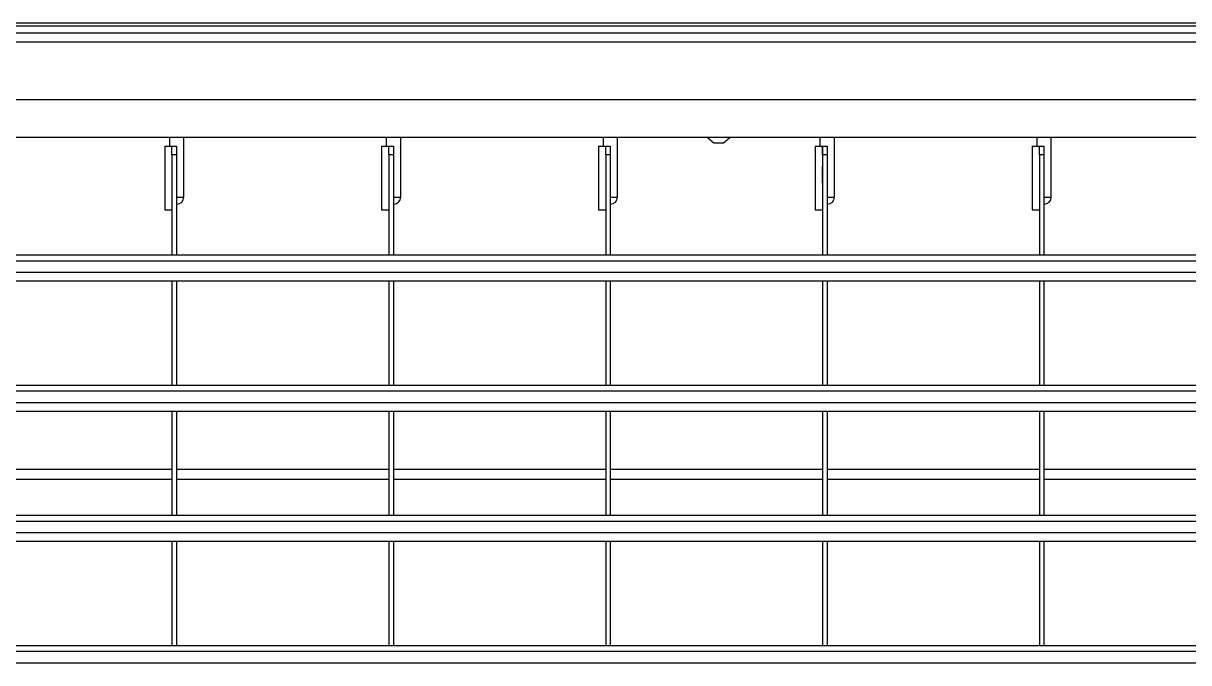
# Model space of a CAD drawing. Header units: millimetres. Extents: x 10547 to 11305, y 9897 to 10391.
# Drawn here: x 10584.783 to 10587.786, y 10071.374 to 10073.021 of the extents above; entities that cross this region are included whole.
import ezdxf

# ---------------------------------------------------------------- set-up
doc = ezdxf.new("R2010")
doc.units = ezdxf.units.MM
doc.layers.add('LG-AIRCON', color=240, linetype='Continuous')
doc.layers.add('LG-실내기', color=6, linetype='Continuous')

# ---------------------------------------------------------------- blocks, each defined once
blk = doc.blocks.new('15215')
at = {"layer": 'LG-실내기', "color": 0, "linetype": 'Continuous'}
for p, q in [((-6666.6, 12988.95), (-7649.6, 12988.95)), ((-6666.6, 12987.95), (-7649.6, 12987.95)), ((-6681.6, 12985.6), (-7633.1, 12985.6)), ((-6683.35, 12982.45), (-7631.35, 12982.45)), ((-6683.85, 12962.45), (-7630.85, 12962.45)), ((-6683.85, 12949.45), (-7630.85, 12949.45)), ((-7348.95, 12946.45), (-7348.95, 12924.45)), ((-7348.95, 12946.45), (-7348.28, 12946.45)), ((-7348.28, 12946.45), (-7346.45, 12946.45)), ((-7347.35, 12949.45), (-7347.35, 12946.45)), ((-7346.45, 12946.45), (-7344.85, 12946.45)), ((-7346.45, 12945.57), (-7346.45, 12946.45)), ((-7344.85, 12946.45), (-7344.85, 12945.57)), ((-7342.35, 12928.85), (-7342.35, 12949.45)), ((-7273.95, 12946.45), (-7273.95, 12924.45)), ((-7273.95, 12946.45), (-7273.28, 12946.45)), ((-7273.28, 12946.45), (-7271.45, 12946.45)), ((-7272.35, 12949.45), (-7272.35, 12946.45)), ((-7271.45, 12946.45), (-7269.85, 12946.45)), ((-7271.45, 12945.57), (-7271.45, 12946.45)), ((-7269.85, 12946.45), (-7269.85, 12945.57)), ((-7267.35, 12928.85), (-7267.35, 12949.45)), ((-7198.95, 12946.45), (-7198.95, 12924.45)), ((-7198.95, 12946.45), (-7198.28, 12946.45)), ((-7198.28, 12946.45), (-7196.45, 12946.45)), ((-7197.35, 12949.45), (-7197.35, 12946.45)), ((-7196.45, 12946.45), (-7194.85, 12946.45)), ((-7196.45, 12945.57), (-7196.45, 12946.45)), ((-7194.85, 12946.45), (-7194.85, 12945.57)), ((-7192.35, 12928.85), (-7192.35, 12949.45)), ((-7161.21, 12949.45), (-7159.03, 12947.62)), ((-7159.03, 12947.62), (-7155.66, 12947.62)), ((-7155.66, 12947.62), (-7153.48, 12949.45)), ((-7123.95, 12946.45), (-7123.95, 12924.45)), ((-7123.95, 12946.45), (-7123.27, 12946.45)), ((-7123.27, 12946.45), (-7121.44, 12946.45)), ((-7122.35, 12949.45), (-7122.35, 12946.45)), ((-7121.44, 12946.45), (-7121.44, 12924.45)), ((-7121.42, 12946.45), (-7121.44, 12946.45)), ((-7121.42, 12946.45), (-7119.82, 12946.45)), ((-7121.41, 12945.57), (-7121.42, 12946.45)), ((-7119.82, 12946.45), (-7119.81, 12945.57)), ((-7117.35, 12928.85), (-7117.35, 12949.45)), ((-7048.95, 12946.45), (-7048.95, 12924.45)), ((-7048.95, 12946.45), (-7048.28, 12946.45)), ((-7048.28, 12946.45), (-7046.45, 12946.45)), ((-7047.35, 12949.45), (-7047.35, 12946.45)), ((-7046.45, 12946.45), (-7044.85, 12946.45)), ((-7046.45, 12945.57), (-7046.45, 12946.45)), ((-7044.85, 12946.45), (-7044.85, 12945.57)), ((-7042.35, 12928.85), (-7042.35, 12949.45)), ((-7346.45, 12943.45), (-7346.45, 12945.57)), ((-7346.45, 12943.45), (-7346.45, 12908.84)), ((-7344.85, 12943.45), (-7346.45, 12943.45)), ((-7344.85, 12945.57), (-7344.85, 12943.45)), ((-7344.85, 12943.45), (-7344.85, 12908.84)), ((-7271.45, 12943.45), (-7271.45, 12945.57)), ((-7271.45, 12943.45), (-7271.45, 12908.84)), ((-7269.85, 12943.45), (-7271.45, 12943.45)), ((-7269.85, 12945.57), (-7269.85, 12943.45)), ((-7269.85, 12943.45), (-7269.85, 12908.84)), ((-7196.45, 12943.45), (-7196.45, 12945.57)), ((-7196.45, 12943.45), (-7196.45, 12908.84)), ((-7194.85, 12943.45), (-7196.45, 12943.45)), ((-7194.85, 12945.57), (-7194.85, 12943.45)), ((-7194.85, 12943.45), (-7194.85, 12908.84)), ((-7121.41, 12943.45), (-7121.41, 12945.57)), ((-7121.41, 12943.45), (-7121.41, 12908.84)), ((-7119.81, 12943.45), (-7121.41, 12943.45)), ((-7119.81, 12945.57), (-7119.81, 12943.45)), ((-7119.81, 12943.45), (-7119.81, 12908.84)), ((-7046.45, 12943.45), (-7046.45, 12945.57)), ((-7046.45, 12943.45), (-7046.45, 12908.84)), ((-7044.85, 12943.45), (-7046.45, 12943.45)), ((-7044.85, 12945.57), (-7044.85, 12943.45)), ((-7044.85, 12943.45), (-7044.85, 12908.84)), ((-7121.47, 12939.45), (-7121.48, 12938.32)), ((-7121.48, 12938.32), (-7121.48, 12935.78)), ((-7121.47, 12938.32), (-7121.47, 12939.45)), ((-7121.46, 12935.78), (-7121.47, 12938.32)), ((-7121.48, 12935.78), (-7121.48, 12933.75)), ((-7121.47, 12933.75), (-7121.46, 12935.78)), ((-7121.48, 12933.75), (-7121.47, 12933.75)), ((-7344.85, 12928.85), (-7343.08, 12928.85)), ((-7344.78, 12926.45), (-7344.85, 12926.45)), ((-7344.75, 12926.45), (-7344.78, 12926.45)), ((-7343.08, 12928.85), (-7342.35, 12928.85)), ((-7269.85, 12928.85), (-7268.08, 12928.85)), ((-7269.78, 12926.45), (-7269.85, 12926.45)), ((-7269.75, 12926.45), (-7269.78, 12926.45)), ((-7268.08, 12928.85), (-7267.35, 12928.85)), ((-7194.85, 12928.85), (-7193.08, 12928.85)), ((-7194.78, 12926.45), (-7194.85, 12926.45)), ((-7194.75, 12926.45), (-7194.78, 12926.45)), ((-7193.08, 12928.85), (-7192.35, 12928.85)), ((-7119.84, 12928.85), (-7118.08, 12928.85)), ((-7119.76, 12926.45), (-7119.81, 12926.45)), ((-7119.75, 12926.45), (-7119.76, 12926.45)), ((-7118.08, 12928.85), (-7117.35, 12928.85)), ((-7044.85, 12928.85), (-7043.08, 12928.85)), ((-7044.78, 12926.45), (-7044.85, 12926.45)), ((-7044.75, 12926.45), (-7044.78, 12926.45)), ((-7043.08, 12928.85), (-7042.35, 12928.85)), ((-7348.95, 12924.45), (-7348.28, 12924.45)), ((-7348.28, 12924.45), (-7346.45, 12924.45)), ((-7273.95, 12924.45), (-7273.28, 12924.45)), ((-7273.28, 12924.45), (-7271.45, 12924.45)), ((-7198.95, 12924.45), (-7198.28, 12924.45)), ((-7198.28, 12924.45), (-7196.45, 12924.45)), ((-7123.95, 12924.45), (-7123.27, 12924.45)), ((-7123.27, 12924.45), (-7121.44, 12924.45)), ((-7121.49, 12924.45), (-7121.49, 12908.84)), ((-7048.95, 12924.45), (-7048.28, 12924.45)), ((-7048.28, 12924.45), (-7046.45, 12924.45)), ((-7618.35, 12908.85), (-6686.35, 12908.85)), ((-7618.35, 12906.84), (-6686.35, 12906.84)), ((-7618.35, 12902.86), (-6686.35, 12902.86)), ((-7618.35, 12899.85), (-6686.35, 12899.85)), ((-7346.45, 12899.84), (-7346.45, 12863.85)), ((-7344.85, 12899.84), (-7344.85, 12863.85)), ((-7271.45, 12899.84), (-7271.45, 12863.85)), ((-7269.85, 12899.84), (-7269.85, 12863.85)), ((-7196.45, 12899.84), (-7196.45, 12863.85)), ((-7194.85, 12899.84), (-7194.85, 12863.85)), ((-7121.49, 12899.84), (-7121.49, 12863.85)), ((-7121.41, 12899.84), (-7121.41, 12863.85)), ((-7119.81, 12899.84), (-7119.81, 12863.85)), ((-7046.45, 12899.84), (-7046.45, 12863.85)), ((-7044.85, 12899.84), (-7044.85, 12863.85)), ((-7618.35, 12863.85), (-6686.35, 12863.85)), ((-7618.35, 12861.84), (-6686.35, 12861.84)), ((-7618.35, 12857.86), (-6686.35, 12857.86)), ((-7618.35, 12854.85), (-6686.35, 12854.85)), ((-7346.45, 12854.84), (-7346.45, 12818.84)), ((-7344.85, 12854.84), (-7344.85, 12818.84)), ((-7271.45, 12854.84), (-7271.45, 12818.84)), ((-7269.85, 12854.84), (-7269.85, 12818.84)), ((-7196.45, 12854.84), (-7196.45, 12818.84)), ((-7194.85, 12854.84), (-7194.85, 12818.84)), ((-7121.49, 12854.84), (-7121.49, 12818.84)), ((-7121.41, 12854.84), (-7121.41, 12818.84)), ((-7119.81, 12854.84), (-7119.81, 12818.84)), ((-7046.45, 12854.84), (-7046.45, 12818.84)), ((-7044.85, 12854.84), (-7044.85, 12818.84)), ((-7419.84, 12834.75), (-7346.45, 12834.75)), ((-7344.84, 12834.75), (-7271.43, 12834.75)), ((-7269.84, 12834.75), (-7196.43, 12834.75)), ((-7194.84, 12834.75), (-7121.5, 12834.75)), ((-7119.81, 12834.75), (-7046.45, 12834.75)), ((-7044.86, 12834.75), (-6971.45, 12834.75)), ((-7346.43, 12831.19), (-7419.84, 12831.19)), ((-7271.43, 12831.19), (-7344.83, 12831.19)), ((-7196.44, 12831.19), (-7269.85, 12831.19)), ((-7121.49, 12831.19), (-7194.84, 12831.19)), ((-7046.45, 12831.19), (-7119.81, 12831.19)), ((-6971.45, 12831.19), (-7044.85, 12831.19)), ((-7618.35, 12818.85), (-6686.35, 12818.85)), ((-7618.35, 12816.84), (-6686.35, 12816.84)), ((-7618.35, 12812.86), (-6686.35, 12812.86)), ((-7618.35, 12809.85), (-6686.35, 12809.85)), ((-7346.45, 12809.85), (-7346.45, 12773.85)), ((-7344.85, 12809.85), (-7344.85, 12773.85)), ((-7271.45, 12809.85), (-7271.45, 12773.85)), ((-7269.85, 12809.85), (-7269.85, 12773.85)), ((-7196.45, 12809.85), (-7196.45, 12773.85)), ((-7194.85, 12809.85), (-7194.85, 12773.85)), ((-7121.49, 12809.85), (-7121.49, 12773.85)), ((-7121.41, 12809.85), (-7121.41, 12773.85)), ((-7119.81, 12809.85), (-7119.81, 12773.85)), ((-7046.45, 12809.85), (-7046.45, 12773.85)), ((-7044.85, 12809.85), (-7044.85, 12773.85)), ((-7618.35, 12773.85), (-6686.35, 12773.85)), ((-7618.35, 12771.84), (-6686.35, 12771.84)), ((-7618.35, 12767.86), (-6686.35, 12767.86))]:
    blk.add_line(p, q, dxfattribs=at)
for centre in [(-7344.75, 12928.85), (-7269.75, 12928.85), (-7194.75, 12928.85), (-7119.75, 12928.85), (-7044.75, 12928.85)]:
    blk.add_arc(centre, 2.4, 270, 0, dxfattribs=at)

msp = doc.modelspace()

# ---------------------------------------------------------------- block references
at = {"layer": 'LG-AIRCON', "xscale": 0.007449840356167105, "yscale": 0.007449840356167105, "zscale": 0.007449840356167105}
msp.add_blockref('15215', (10639.8964, 9976.2551), dxfattribs=at)

doc.saveas('drawing.dxf')
